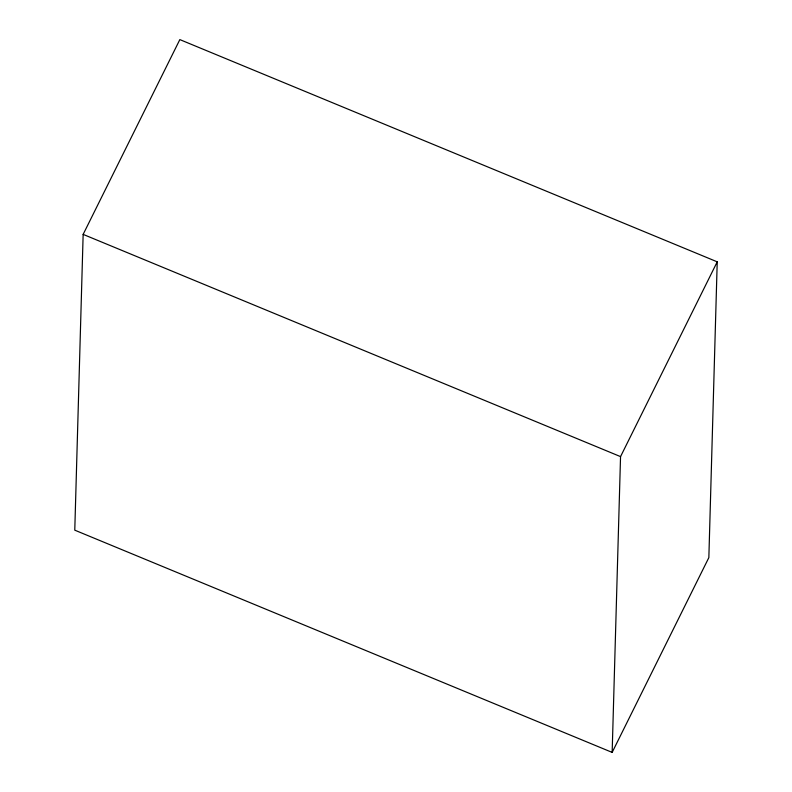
<?xml version="1.0" encoding="UTF-8"?>
<svg xmlns="http://www.w3.org/2000/svg" width="792" height="792" viewBox="0 0 792 792"><rect width="100%" height="100%" fill="white"/><g stroke="black" fill="none" stroke-linecap="round" stroke-linejoin="round"><path stroke-width="1.19" d="M83.15 234.382L74.775 530.165L612.157 752.4L708.85 557.617L717.225 261.835L179.843 39.6L83.15 234.382L620.542 456.618L612.157 752.4M620.542 456.618L717.225 261.835"/></g></svg>
